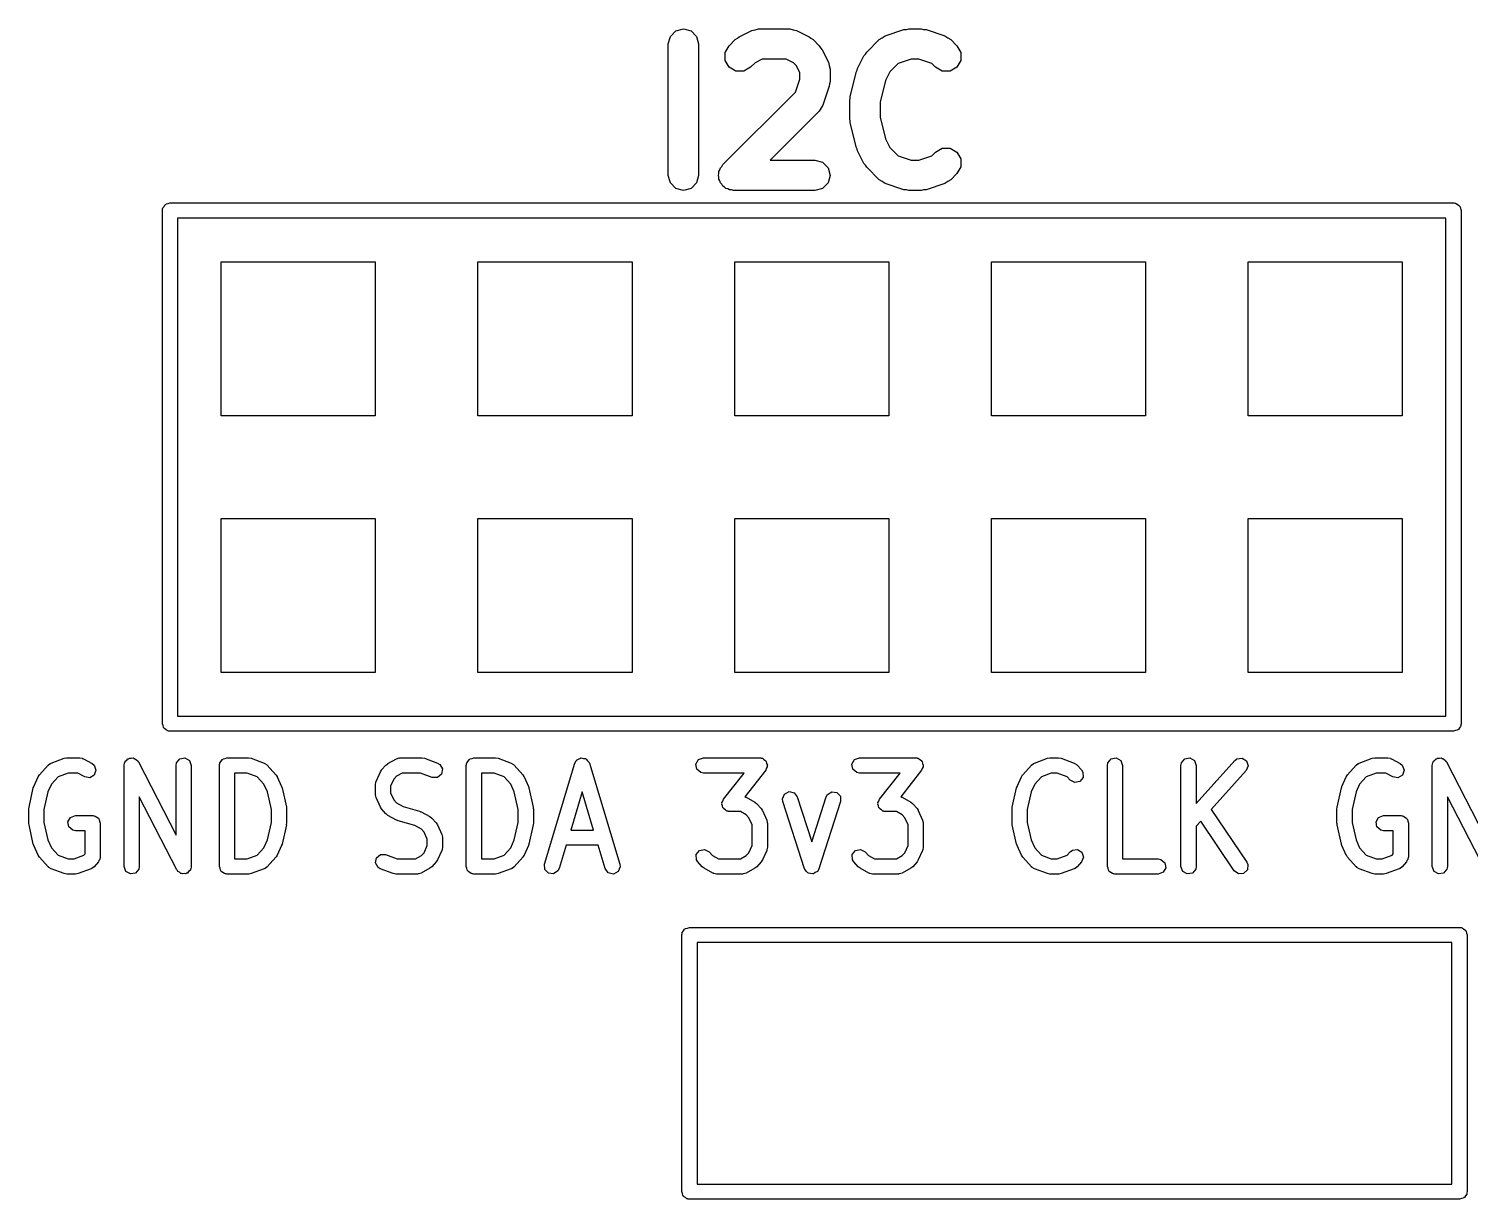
# Model space of a CAD drawing. Extents: x -0.08 to 2.11, y -0.05 to 2.57.
# Drawn here: x 1.152 to 1.713, y 2.112 to 2.568 of the extents above; entities that cross this region are included whole.
import ezdxf

# ---------------------------------------------------------------- set-up
doc = ezdxf.new("R2010")
doc.units = 0
doc.header["$MEASUREMENT"] = 0
doc.layers.add('BLACK', color=7, linetype='CONTINUOUS')

msp = doc.modelspace()

# ---------------------------------------------------------------- linework, layer by layer
at = {"layer": 'BLACK', "linetype": 'CONTINUOUS'}
for p, q in [((1.40162, 2.56545), (1.40378, 2.56762)), ((1.40378, 2.56762), (1.40673, 2.56841)), ((1.40673, 2.56841), (1.40968, 2.56762)), ((1.40968, 2.56762), (1.41184, 2.56545)), ((1.42846, 2.56535), (1.43334, 2.56778)), ((1.43334, 2.56778), (1.43467, 2.56806)), ((1.43467, 2.56806), (1.43598, 2.56841)), ((1.43598, 2.56841), (1.44816, 2.56841)), ((1.44816, 2.56841), (1.44947, 2.56806)), ((1.44947, 2.56806), (1.4508, 2.56778)), ((1.4508, 2.56778), (1.45568, 2.56535)), ((1.48529, 2.56567), (1.4926, 2.5681)), ((1.4926, 2.5681), (1.49355, 2.56816)), ((1.49355, 2.56816), (1.49447, 2.56841)), ((1.49447, 2.56841), (1.49934, 2.56841)), ((1.49934, 2.56841), (1.50026, 2.56816)), ((1.50026, 2.56816), (1.50121, 2.5681)), ((1.50121, 2.5681), (1.50852, 2.56567)), ((1.40082, 2.5625), (1.40162, 2.56545)), ((1.40082, 2.51132), (1.40082, 2.5625)), ((1.41184, 2.56545), (1.41264, 2.5625)), ((1.41264, 2.5625), (1.41264, 2.51132)), ((1.42296, 2.55916), (1.42449, 2.5618)), ((1.42449, 2.5618), (1.42693, 2.56424)), ((1.42693, 2.56424), (1.42775, 2.56472)), ((1.42775, 2.56472), (1.42846, 2.56535)), ((1.45568, 2.56535), (1.45639, 2.56472)), ((1.45639, 2.56472), (1.45721, 2.56424)), ((1.45721, 2.56424), (1.45965, 2.5618)), ((1.45965, 2.5618), (1.46013, 2.56098)), ((1.46013, 2.56098), (1.46076, 2.56027)), ((1.46076, 2.56027), (1.46319, 2.55539)), ((1.47811, 2.55937), (1.48298, 2.56424)), ((1.48298, 2.56424), (1.48416, 2.56492)), ((1.48416, 2.56492), (1.48529, 2.56567)), ((1.50852, 2.56567), (1.50966, 2.56492)), ((1.50966, 2.56492), (1.51083, 2.56424)), ((1.51083, 2.56424), (1.51327, 2.5618)), ((1.51327, 2.5618), (1.5148, 2.55916)), ((1.42296, 2.5561), (1.42296, 2.55916)), ((1.42449, 2.55345), (1.42296, 2.5561)), ((1.4346, 2.55521), (1.43284, 2.55345)), ((1.43737, 2.5566), (1.4346, 2.55521)), ((1.44677, 2.5566), (1.43737, 2.5566)), ((1.44954, 2.55521), (1.44677, 2.5566)), ((1.45062, 2.55413), (1.44954, 2.55521)), ((1.46319, 2.55539), (1.46347, 2.55406)), ((1.47456, 2.55296), (1.477, 2.55783)), ((1.477, 2.55783), (1.47763, 2.55854)), ((1.47763, 2.55854), (1.47811, 2.55937)), ((1.49035, 2.5549), (1.48714, 2.55169)), ((1.49543, 2.5566), (1.49035, 2.5549)), ((1.49839, 2.5566), (1.49543, 2.5566)), ((1.50347, 2.5549), (1.49839, 2.5566)), ((1.50492, 2.55345), (1.50347, 2.5549)), ((1.5148, 2.5561), (1.51327, 2.55345)), ((1.5148, 2.55916), (1.5148, 2.5561)), ((1.42714, 2.55192), (1.42449, 2.55345)), ((1.43019, 2.55192), (1.42714, 2.55192)), ((1.43284, 2.55345), (1.43019, 2.55192)), ((1.45201, 2.55136), (1.45062, 2.55413)), ((1.45201, 2.54884), (1.45201, 2.55136)), ((1.46347, 2.55406), (1.46382, 2.55275)), ((1.46382, 2.55275), (1.46382, 2.54788)), ((1.47168, 2.542), (1.47412, 2.55175)), ((1.47412, 2.55175), (1.47443, 2.55232)), ((1.47443, 2.55232), (1.47456, 2.55296)), ((1.48714, 2.55169), (1.48542, 2.54825)), ((1.50756, 2.55192), (1.50492, 2.55345)), ((1.51062, 2.55192), (1.50756, 2.55192)), ((1.51327, 2.55345), (1.51062, 2.55192)), ((1.42205, 2.5155), (1.45031, 2.54376)), ((1.45031, 2.54376), (1.45201, 2.54884)), ((1.46351, 2.54601), (1.46108, 2.5387)), ((1.46357, 2.54696), (1.46351, 2.54601)), ((1.46382, 2.54788), (1.46357, 2.54696)), ((1.48542, 2.54825), (1.48331, 2.53984)), ((1.46108, 2.5387), (1.46033, 2.53757)), ((1.4715, 2.54057), (1.47169, 2.54127)), ((1.4715, 2.53326), (1.4715, 2.54057)), ((1.47169, 2.54127), (1.47168, 2.542)), ((1.48331, 2.53984), (1.48331, 2.53398)), ((1.45965, 2.53639), (1.44049, 2.51723)), ((1.46033, 2.53757), (1.45965, 2.53639)), ((1.47169, 2.53255), (1.4715, 2.53326)), ((1.47168, 2.53182), (1.47169, 2.53255)), ((1.48331, 2.53398), (1.48542, 2.52557)), ((1.47412, 2.52207), (1.47168, 2.53182)), ((1.47443, 2.5215), (1.47412, 2.52207)), ((1.47456, 2.52087), (1.47443, 2.5215)), ((1.48542, 2.52557), (1.48714, 2.52213)), ((1.48714, 2.52213), (1.49035, 2.51892)), ((1.50492, 2.52037), (1.50756, 2.5219)), ((1.50756, 2.5219), (1.51062, 2.5219)), ((1.51062, 2.5219), (1.51327, 2.52037)), ((1.42166, 2.51482), (1.42205, 2.5155)), ((1.44049, 2.51723), (1.45791, 2.51723)), ((1.45791, 2.51723), (1.46086, 2.51644)), ((1.46086, 2.51644), (1.46303, 2.51427)), ((1.477, 2.51599), (1.47456, 2.52087)), ((1.47763, 2.51528), (1.477, 2.51599)), ((1.49035, 2.51892), (1.49543, 2.51723)), ((1.49543, 2.51723), (1.49839, 2.51723)), ((1.49839, 2.51723), (1.50347, 2.51892)), ((1.50347, 2.51892), (1.50492, 2.52037)), ((1.51327, 2.52037), (1.5148, 2.51772)), ((1.5148, 2.51772), (1.5148, 2.51467)), ((1.40162, 2.50837), (1.40082, 2.51132)), ((1.41264, 2.51132), (1.41184, 2.50837)), ((1.42032, 2.51132), (1.42052, 2.51207)), ((1.42052, 2.51057), (1.42032, 2.51132)), ((1.42052, 2.51285), (1.42091, 2.51352)), ((1.42052, 2.51207), (1.42052, 2.51285)), ((1.42052, 2.50979), (1.42052, 2.51057)), ((1.42091, 2.50912), (1.42052, 2.50979)), ((1.42091, 2.51352), (1.42111, 2.51427)), ((1.42111, 2.51427), (1.42166, 2.51482)), ((1.46303, 2.51427), (1.46382, 2.51132)), ((1.46382, 2.51132), (1.46303, 2.50837)), ((1.47811, 2.51446), (1.47763, 2.51528)), ((1.48298, 2.50958), (1.47811, 2.51446)), ((1.51327, 2.51202), (1.51083, 2.50958)), ((1.5148, 2.51467), (1.51327, 2.51202)), ((1.40378, 2.50621), (1.40162, 2.50837)), ((1.40673, 2.50542), (1.40378, 2.50621)), ((1.40968, 2.50621), (1.40673, 2.50542)), ((1.41184, 2.50837), (1.40968, 2.50621)), ((1.42111, 2.50837), (1.42091, 2.50912)), ((1.42166, 2.50782), (1.42111, 2.50837)), ((1.42205, 2.50715), (1.42166, 2.50782)), ((1.42273, 2.50676), (1.42205, 2.50715)), ((1.42328, 2.50621), (1.42273, 2.50676)), ((1.42403, 2.50601), (1.42328, 2.50621)), ((1.4247, 2.50562), (1.42403, 2.50601)), ((1.42548, 2.50562), (1.4247, 2.50562)), ((1.42623, 2.50542), (1.42548, 2.50562)), ((1.45791, 2.50542), (1.42623, 2.50542)), ((1.46086, 2.50621), (1.45791, 2.50542)), ((1.46303, 2.50837), (1.46086, 2.50621)), ((1.48416, 2.5089), (1.48298, 2.50958)), ((1.48529, 2.50816), (1.48416, 2.5089)), ((1.4926, 2.50572), (1.48529, 2.50816)), ((1.49355, 2.50566), (1.4926, 2.50572)), ((1.49447, 2.50542), (1.49355, 2.50566)), ((1.49934, 2.50542), (1.49447, 2.50542)), ((1.50026, 2.50566), (1.49934, 2.50542)), ((1.50121, 2.50572), (1.50026, 2.50566)), ((1.50852, 2.50816), (1.50121, 2.50572)), ((1.50966, 2.5089), (1.50852, 2.50816)), ((1.51083, 2.50958), (1.50966, 2.5089)), ((1.20385, 2.49826), (1.20392, 2.49865)), ((1.20392, 2.49865), (1.20441, 2.49924)), ((1.20441, 2.49924), (1.20479, 2.4999)), ((1.20479, 2.4999), (1.20505, 2.49999)), ((1.20505, 2.49999), (1.20522, 2.50019)), ((1.20522, 2.50019), (1.20597, 2.50033)), ((1.20597, 2.50033), (1.20669, 2.50059)), ((1.20669, 2.50059), (1.70669, 2.50059)), ((1.70669, 2.50059), (1.70708, 2.50052)), ((1.70708, 2.50052), (1.70721, 2.50055)), ((1.70721, 2.50055), (1.70732, 2.50048)), ((1.70732, 2.50048), (1.7077, 2.50041)), ((1.7077, 2.50041), (1.70829, 2.49992)), ((1.70829, 2.49992), (1.70895, 2.49954)), ((1.70895, 2.49954), (1.70905, 2.49929)), ((1.70905, 2.49929), (1.70925, 2.49911)), ((1.70925, 2.49911), (1.70938, 2.49836)), ((1.20374, 2.49764), (1.20381, 2.49802)), ((1.20374, 2.29764), (1.20374, 2.49764)), ((1.20378, 2.49815), (1.20385, 2.49826)), ((1.20381, 2.49802), (1.20378, 2.49815)), ((1.20965, 2.49469), (1.20965, 2.30059)), ((1.70374, 2.49469), (1.20965, 2.49469)), ((1.70374, 2.30059), (1.70374, 2.49469)), ((1.70938, 2.49836), (1.70965, 2.49764)), ((1.70965, 2.49764), (1.70965, 2.29764)), ((1.22669, 2.41764), (1.22669, 2.47764)), ((1.22669, 2.47764), (1.28669, 2.47764)), ((1.28669, 2.47764), (1.28669, 2.41764)), ((1.32669, 2.41764), (1.32669, 2.47764)), ((1.32669, 2.47764), (1.38669, 2.47764)), ((1.38669, 2.47764), (1.38669, 2.41764)), ((1.42669, 2.41764), (1.42669, 2.47764)), ((1.42669, 2.47764), (1.48669, 2.47764)), ((1.48669, 2.47764), (1.48669, 2.41764)), ((1.52669, 2.41764), (1.52669, 2.47764)), ((1.52669, 2.47764), (1.58669, 2.47764)), ((1.58669, 2.47764), (1.58669, 2.41764)), ((1.62669, 2.41764), (1.62669, 2.47764)), ((1.62669, 2.47764), (1.68669, 2.47764)), ((1.68669, 2.47764), (1.68669, 2.41764)), ((1.28669, 2.41764), (1.22669, 2.41764)), ((1.38669, 2.41764), (1.32669, 2.41764)), ((1.48669, 2.41764), (1.42669, 2.41764)), ((1.58669, 2.41764), (1.52669, 2.41764)), ((1.68669, 2.41764), (1.62669, 2.41764)), ((1.22669, 2.31764), (1.22669, 2.37764)), ((1.22669, 2.37764), (1.28669, 2.37764)), ((1.28669, 2.37764), (1.28669, 2.31764)), ((1.32669, 2.31764), (1.32669, 2.37764)), ((1.32669, 2.37764), (1.38669, 2.37764)), ((1.38669, 2.37764), (1.38669, 2.31764)), ((1.42669, 2.31764), (1.42669, 2.37764)), ((1.42669, 2.37764), (1.48669, 2.37764)), ((1.48669, 2.37764), (1.48669, 2.31764)), ((1.52669, 2.31764), (1.52669, 2.37764)), ((1.52669, 2.37764), (1.58669, 2.37764)), ((1.58669, 2.37764), (1.58669, 2.31764)), ((1.62669, 2.31764), (1.62669, 2.37764)), ((1.62669, 2.37764), (1.68669, 2.37764)), ((1.68669, 2.37764), (1.68669, 2.31764)), ((1.28669, 2.31764), (1.22669, 2.31764)), ((1.38669, 2.31764), (1.32669, 2.31764)), ((1.48669, 2.31764), (1.42669, 2.31764)), ((1.58669, 2.31764), (1.52669, 2.31764)), ((1.68669, 2.31764), (1.62669, 2.31764)), ((1.204, 2.29692), (1.20374, 2.29764)), ((1.20414, 2.29616), (1.204, 2.29692)), ((1.20965, 2.30059), (1.70374, 2.30059)), ((1.70947, 2.29663), (1.70897, 2.29604)), ((1.70954, 2.29701), (1.70947, 2.29663)), ((1.7096, 2.29713), (1.70954, 2.29701)), ((1.70965, 2.29764), (1.70958, 2.29725)), ((1.70958, 2.29725), (1.7096, 2.29713)), ((1.20434, 2.29599), (1.20414, 2.29616)), ((1.20443, 2.29574), (1.20434, 2.29599)), ((1.2051, 2.29536), (1.20443, 2.29574)), ((1.20568, 2.29486), (1.2051, 2.29536)), ((1.20607, 2.2948), (1.20568, 2.29486)), ((1.20618, 2.29473), (1.20607, 2.2948)), ((1.20631, 2.29475), (1.20618, 2.29473)), ((1.20669, 2.29469), (1.20631, 2.29475)), ((1.70669, 2.29469), (1.20669, 2.29469)), ((1.70741, 2.29495), (1.70669, 2.29469)), ((1.70817, 2.29508), (1.70741, 2.29495)), ((1.70834, 2.29528), (1.70817, 2.29508)), ((1.70859, 2.29538), (1.70834, 2.29528)), ((1.70897, 2.29604), (1.70859, 2.29538)), ((1.15585, 2.27775), (1.15922, 2.2815)), ((1.15922, 2.2815), (1.16003, 2.28213)), ((1.16003, 2.28213), (1.16023, 2.28216)), ((1.16023, 2.28216), (1.16039, 2.2823)), ((1.16039, 2.2823), (1.16545, 2.28417)), ((1.16545, 2.28417), (1.16646, 2.28436)), ((1.16646, 2.28436), (1.16647, 2.28435)), ((1.16647, 2.28435), (1.16648, 2.28436)), ((1.16648, 2.28436), (1.17154, 2.28436)), ((1.17154, 2.28436), (1.17255, 2.28418)), ((1.17255, 2.28418), (1.17274, 2.28402)), ((1.17274, 2.28402), (1.17298, 2.28398)), ((1.17298, 2.28398), (1.17635, 2.28211)), ((1.17635, 2.28211), (1.17715, 2.28146)), ((1.17715, 2.28146), (1.17787, 2.27958)), ((1.17787, 2.27958), (1.17721, 2.27767)), ((1.18884, 2.2814), (1.18901, 2.28241)), ((1.18884, 2.24203), (1.18884, 2.2814)), ((1.18901, 2.28241), (1.18923, 2.28267)), ((1.18923, 2.28267), (1.18931, 2.283)), ((1.18931, 2.283), (1.18986, 2.28342)), ((1.18986, 2.28342), (1.19031, 2.28396)), ((1.19031, 2.28396), (1.19065, 2.28402)), ((1.19065, 2.28402), (1.19091, 2.28422)), ((1.19091, 2.28422), (1.19161, 2.28419)), ((1.19161, 2.28419), (1.1923, 2.28431)), ((1.1923, 2.28431), (1.19259, 2.28414)), ((1.19259, 2.28414), (1.19293, 2.28412)), ((1.19293, 2.28412), (1.19345, 2.28365)), ((1.19345, 2.28365), (1.19405, 2.2833)), ((1.19405, 2.2833), (1.19417, 2.28298)), ((1.19417, 2.28298), (1.19441, 2.28275)), ((1.19441, 2.28275), (1.20908, 2.25423)), ((1.20908, 2.2814), (1.20926, 2.28241)), ((1.20908, 2.25423), (1.20908, 2.2814)), ((1.20926, 2.28241), (1.21056, 2.28396)), ((1.21056, 2.28396), (1.21255, 2.28431)), ((1.21255, 2.28431), (1.2143, 2.2833)), ((1.2143, 2.2833), (1.21499, 2.2814)), ((1.21499, 2.2814), (1.21499, 2.24203)), ((1.22596, 2.2814), (1.22602, 2.28179)), ((1.22596, 2.24203), (1.22596, 2.2814)), ((1.226, 2.28192), (1.22607, 2.28203)), ((1.22602, 2.28179), (1.226, 2.28192)), ((1.22607, 2.28203), (1.22613, 2.28241)), ((1.22613, 2.28241), (1.22663, 2.283)), ((1.22663, 2.283), (1.22701, 2.28366)), ((1.22701, 2.28366), (1.22726, 2.28376)), ((1.22726, 2.28376), (1.22743, 2.28396)), ((1.22743, 2.28396), (1.22819, 2.28409)), ((1.22819, 2.28409), (1.22891, 2.28436)), ((1.22891, 2.28436), (1.23735, 2.28436)), ((1.23735, 2.28436), (1.23836, 2.28418)), ((1.23836, 2.28418), (1.23836, 2.28417)), ((1.23836, 2.28417), (1.23837, 2.28417)), ((1.23837, 2.28417), (1.24343, 2.2823)), ((1.24343, 2.2823), (1.24432, 2.28178)), ((1.24432, 2.28178), (1.24442, 2.2816)), ((1.24442, 2.2816), (1.2446, 2.2815)), ((1.2446, 2.2815), (1.24798, 2.27775)), ((1.28865, 2.27886), (1.28911, 2.27955)), ((1.28911, 2.27955), (1.28914, 2.27963)), ((1.28914, 2.27963), (1.29083, 2.2815)), ((1.29083, 2.2815), (1.29156, 2.28207)), ((1.29156, 2.28207), (1.29159, 2.28211)), ((1.29159, 2.28211), (1.29497, 2.28398)), ((1.29497, 2.28398), (1.29594, 2.28432)), ((1.29594, 2.28432), (1.29617, 2.28427)), ((1.29617, 2.28427), (1.2964, 2.28436)), ((1.2964, 2.28436), (1.30484, 2.28436)), ((1.30484, 2.28436), (1.30585, 2.28418)), ((1.30585, 2.28418), (1.30585, 2.28417)), ((1.30585, 2.28417), (1.30586, 2.28417)), ((1.30586, 2.28417), (1.31092, 2.2823)), ((1.31092, 2.2823), (1.31181, 2.28178)), ((1.31181, 2.28178), (1.31281, 2.28002)), ((1.31281, 2.28002), (1.31245, 2.27804)), ((1.32213, 2.2814), (1.3222, 2.28179)), ((1.32213, 2.24203), (1.32213, 2.2814)), ((1.32218, 2.28192), (1.32224, 2.28203)), ((1.3222, 2.28179), (1.32218, 2.28192)), ((1.32224, 2.28203), (1.32231, 2.28241)), ((1.32231, 2.28241), (1.3228, 2.283)), ((1.3228, 2.283), (1.32319, 2.28366)), ((1.32319, 2.28366), (1.32344, 2.28376)), ((1.32344, 2.28376), (1.32361, 2.28396)), ((1.32361, 2.28396), (1.32436, 2.28409)), ((1.32436, 2.28409), (1.32508, 2.28436)), ((1.32508, 2.28436), (1.33352, 2.28436)), ((1.33352, 2.28436), (1.33453, 2.28418)), ((1.33453, 2.28418), (1.33454, 2.28417)), ((1.33454, 2.28417), (1.33455, 2.28417)), ((1.33455, 2.28417), (1.33961, 2.2823)), ((1.33961, 2.2823), (1.34049, 2.28178)), ((1.34049, 2.28178), (1.3406, 2.2816)), ((1.3406, 2.2816), (1.34078, 2.2815)), ((1.34078, 2.2815), (1.34415, 2.27775)), ((1.35263, 2.24288), (1.36444, 2.28225)), ((1.36444, 2.28225), (1.3649, 2.28317)), ((1.3649, 2.28317), (1.36505, 2.28326)), ((1.36505, 2.28326), (1.36512, 2.28343)), ((1.36512, 2.28343), (1.36588, 2.28381)), ((1.36588, 2.28381), (1.36659, 2.28428)), ((1.36659, 2.28428), (1.36676, 2.28426)), ((1.36676, 2.28426), (1.36692, 2.28433)), ((1.36692, 2.28433), (1.36775, 2.28414)), ((1.36775, 2.28414), (1.36859, 2.28404)), ((1.36859, 2.28404), (1.36872, 2.28391)), ((1.36872, 2.28391), (1.36889, 2.28387)), ((1.36889, 2.28387), (1.3694, 2.28319)), ((1.3694, 2.28319), (1.36998, 2.28257)), ((1.36998, 2.28257), (1.36999, 2.28239)), ((1.36999, 2.28239), (1.37009, 2.28225)), ((1.37009, 2.28225), (1.38191, 2.24288)), ((1.4116, 2.28192), (1.41261, 2.28366)), ((1.41195, 2.27993), (1.4116, 2.28192)), ((1.4135, 2.27863), (1.41195, 2.27993)), ((1.41261, 2.28366), (1.41451, 2.28436)), ((1.41451, 2.28436), (1.43645, 2.28436)), ((1.43877, 2.27958), (1.43059, 2.2692)), ((1.43645, 2.28436), (1.43675, 2.2843)), ((1.43675, 2.2843), (1.43687, 2.28432)), ((1.43687, 2.28432), (1.43699, 2.28426)), ((1.43699, 2.28426), (1.43746, 2.28418)), ((1.43746, 2.28418), (1.43801, 2.28371)), ((1.43801, 2.28371), (1.43865, 2.28337)), ((1.43865, 2.28337), (1.43876, 2.28308)), ((1.43876, 2.28308), (1.439, 2.28288)), ((1.43899, 2.28026), (1.43877, 2.27958)), ((1.43935, 2.28089), (1.43899, 2.28026)), ((1.439, 2.28288), (1.43913, 2.28217)), ((1.43913, 2.28217), (1.4394, 2.28149)), ((1.4394, 2.28149), (1.4393, 2.2812)), ((1.4393, 2.2812), (1.43935, 2.28089)), ((1.47235, 2.28192), (1.47336, 2.28366)), ((1.4727, 2.27993), (1.47235, 2.28192)), ((1.47424, 2.27863), (1.4727, 2.27993)), ((1.47336, 2.28366), (1.47525, 2.28436)), ((1.47525, 2.28436), (1.49719, 2.28436)), ((1.49951, 2.27958), (1.49134, 2.2692)), ((1.49719, 2.28436), (1.4975, 2.2843)), ((1.4975, 2.2843), (1.49761, 2.28432)), ((1.49761, 2.28432), (1.49773, 2.28426)), ((1.49773, 2.28426), (1.4982, 2.28418)), ((1.4982, 2.28418), (1.49875, 2.28371)), ((1.49875, 2.28371), (1.49939, 2.28337)), ((1.49939, 2.28337), (1.49951, 2.28308)), ((1.49951, 2.28308), (1.49974, 2.28288)), ((1.49973, 2.28026), (1.49951, 2.27958)), ((1.5001, 2.28089), (1.49973, 2.28026)), ((1.49974, 2.28288), (1.49987, 2.28217)), ((1.49987, 2.28217), (1.50014, 2.28149)), ((1.50014, 2.28149), (1.50004, 2.2812)), ((1.50004, 2.2812), (1.5001, 2.28089)), ((1.53886, 2.27775), (1.54224, 2.2815)), ((1.54224, 2.2815), (1.54305, 2.28213)), ((1.54305, 2.28213), (1.54325, 2.28216)), ((1.54325, 2.28216), (1.54341, 2.2823)), ((1.54341, 2.2823), (1.54847, 2.28417)), ((1.54847, 2.28417), (1.54948, 2.28436)), ((1.54948, 2.28436), (1.54949, 2.28435)), ((1.54949, 2.28435), (1.54949, 2.28436)), ((1.54949, 2.28436), (1.55287, 2.28436)), ((1.55287, 2.28436), (1.55388, 2.28418)), ((1.55388, 2.28418), (1.55389, 2.28417)), ((1.55389, 2.28417), (1.55389, 2.28417)), ((1.55389, 2.28417), (1.55896, 2.2823)), ((1.55896, 2.2823), (1.55984, 2.28178)), ((1.55984, 2.28178), (1.55994, 2.2816)), ((1.55994, 2.2816), (1.56012, 2.2815)), ((1.56012, 2.2815), (1.56181, 2.27963)), ((1.56181, 2.27963), (1.56236, 2.27876)), ((1.57185, 2.2814), (1.57203, 2.28241)), ((1.57185, 2.24203), (1.57185, 2.2814)), ((1.57203, 2.28241), (1.57333, 2.28396)), ((1.57333, 2.28396), (1.57532, 2.28431)), ((1.57532, 2.28431), (1.57707, 2.2833)), ((1.57707, 2.2833), (1.57776, 2.2814)), ((1.57776, 2.2814), (1.57776, 2.24499)), ((1.60053, 2.2814), (1.60071, 2.28241)), ((1.60053, 2.24203), (1.60053, 2.2814)), ((1.60071, 2.28241), (1.60201, 2.28396)), ((1.60201, 2.28396), (1.604, 2.28431)), ((1.604, 2.28431), (1.60575, 2.2833)), ((1.60575, 2.2833), (1.60644, 2.2814)), ((1.60644, 2.2666), (1.62154, 2.28338)), ((1.60644, 2.2814), (1.60644, 2.2666)), ((1.62154, 2.28338), (1.62235, 2.28401)), ((1.62235, 2.28401), (1.62435, 2.28429)), ((1.62435, 2.28429), (1.62606, 2.28322)), ((1.62669, 2.2813), (1.62593, 2.27943)), ((1.62606, 2.28322), (1.62669, 2.2813)), ((1.66541, 2.27775), (1.66878, 2.2815)), ((1.66878, 2.2815), (1.66959, 2.28213)), ((1.66959, 2.28213), (1.6698, 2.28216)), ((1.6698, 2.28216), (1.66995, 2.2823)), ((1.66995, 2.2823), (1.67501, 2.28417)), ((1.67501, 2.28417), (1.67602, 2.28436)), ((1.67602, 2.28436), (1.67603, 2.28435)), ((1.67603, 2.28435), (1.67604, 2.28436)), ((1.67604, 2.28436), (1.6811, 2.28436)), ((1.6811, 2.28436), (1.68211, 2.28418)), ((1.68211, 2.28418), (1.6823, 2.28402)), ((1.6823, 2.28402), (1.68254, 2.28398)), ((1.68254, 2.28398), (1.68591, 2.28211)), ((1.68591, 2.28211), (1.68671, 2.28146)), ((1.68671, 2.28146), (1.68743, 2.27958)), ((1.68743, 2.27958), (1.68677, 2.27767)), ((1.6984, 2.2814), (1.69858, 2.28241)), ((1.6984, 2.24203), (1.6984, 2.2814)), ((1.69858, 2.28241), (1.69879, 2.28267)), ((1.69879, 2.28267), (1.69887, 2.283)), ((1.69887, 2.283), (1.69942, 2.28342)), ((1.69942, 2.28342), (1.69987, 2.28396)), ((1.69987, 2.28396), (1.70021, 2.28402)), ((1.70021, 2.28402), (1.70048, 2.28422)), ((1.70048, 2.28422), (1.70117, 2.28419)), ((1.70117, 2.28419), (1.70186, 2.28431)), ((1.70186, 2.28431), (1.70216, 2.28414)), ((1.70216, 2.28414), (1.70249, 2.28412)), ((1.70249, 2.28412), (1.70301, 2.28365)), ((1.70301, 2.28365), (1.70361, 2.2833)), ((1.70361, 2.2833), (1.70373, 2.28298)), ((1.70373, 2.28298), (1.70398, 2.28275)), ((1.70398, 2.28275), (1.71864, 2.25423)), ((1.15366, 2.27324), (1.15535, 2.27699)), ((1.15535, 2.27699), (1.15582, 2.27768)), ((1.15582, 2.27768), (1.15585, 2.27775)), ((1.16055, 2.27415), (1.15917, 2.27109)), ((1.16313, 2.27701), (1.16055, 2.27415)), ((1.16701, 2.27845), (1.16313, 2.27701)), ((1.17078, 2.27845), (1.16701, 2.27845)), ((1.17348, 2.27695), (1.17078, 2.27845)), ((1.17548, 2.27663), (1.17348, 2.27695)), ((1.17721, 2.27767), (1.17548, 2.27663)), ((1.23186, 2.27845), (1.23186, 2.24499)), ((1.23682, 2.27845), (1.23186, 2.27845)), ((1.2407, 2.27701), (1.23682, 2.27845)), ((1.24328, 2.27415), (1.2407, 2.27701)), ((1.24465, 2.27109), (1.24328, 2.27415)), ((1.24798, 2.27775), (1.24842, 2.27705)), ((1.24842, 2.27705), (1.24847, 2.27699)), ((1.24847, 2.27699), (1.25016, 2.27324)), ((1.2867, 2.2739), (1.28688, 2.27491)), ((1.28688, 2.27491), (1.28695, 2.275)), ((1.28695, 2.275), (1.28696, 2.27511)), ((1.28696, 2.27511), (1.28865, 2.27886)), ((1.29384, 2.27602), (1.2926, 2.27327)), ((1.29489, 2.27719), (1.29384, 2.27602)), ((1.29717, 2.27845), (1.29489, 2.27719)), ((1.30431, 2.27845), (1.29717, 2.27845)), ((1.30887, 2.27676), (1.30431, 2.27845)), ((1.31089, 2.27675), (1.30887, 2.27676)), ((1.31245, 2.27804), (1.31089, 2.27675)), ((1.32804, 2.27845), (1.32804, 2.24499)), ((1.33299, 2.27845), (1.32804, 2.27845)), ((1.33687, 2.27701), (1.33299, 2.27845)), ((1.33945, 2.27415), (1.33687, 2.27701)), ((1.34083, 2.27109), (1.33945, 2.27415)), ((1.34415, 2.27775), (1.34459, 2.27705)), ((1.34459, 2.27705), (1.34465, 2.27699)), ((1.34465, 2.27699), (1.34634, 2.27324)), ((1.41451, 2.27845), (1.4135, 2.27863)), ((1.43036, 2.27845), (1.41451, 2.27845)), ((1.42231, 2.26823), (1.43036, 2.27845)), ((1.47525, 2.27845), (1.47424, 2.27863)), ((1.4911, 2.27845), (1.47525, 2.27845)), ((1.48306, 2.26823), (1.4911, 2.27845)), ((1.53668, 2.27324), (1.53836, 2.27699)), ((1.53836, 2.27699), (1.53883, 2.27768)), ((1.53883, 2.27768), (1.53886, 2.27775)), ((1.54356, 2.27415), (1.54219, 2.27109)), ((1.54614, 2.27701), (1.54356, 2.27415)), ((1.55002, 2.27845), (1.54614, 2.27701)), ((1.55234, 2.27845), (1.55002, 2.27845)), ((1.55622, 2.27701), (1.55234, 2.27845)), ((1.55742, 2.27568), (1.55622, 2.27701)), ((1.55921, 2.27473), (1.55742, 2.27568)), ((1.56118, 2.27515), (1.55921, 2.27473)), ((1.56243, 2.27674), (1.56118, 2.27515)), ((1.56236, 2.27876), (1.56243, 2.27674)), ((1.62593, 2.27943), (1.61229, 2.26427)), ((1.66322, 2.27324), (1.66491, 2.27699)), ((1.66491, 2.27699), (1.66538, 2.27768)), ((1.66538, 2.27768), (1.66541, 2.27775)), ((1.67011, 2.27415), (1.66873, 2.27109)), ((1.67269, 2.27701), (1.67011, 2.27415)), ((1.67657, 2.27845), (1.67269, 2.27701)), ((1.68034, 2.27845), (1.67657, 2.27845)), ((1.68304, 2.27695), (1.68034, 2.27845)), ((1.68504, 2.27663), (1.68304, 2.27695)), ((1.68677, 2.27767), (1.68504, 2.27663)), ((1.15179, 2.26518), (1.15347, 2.27268)), ((1.15347, 2.27268), (1.15365, 2.2731)), ((1.15365, 2.2731), (1.15366, 2.27324)), ((1.15917, 2.27109), (1.15762, 2.2642)), ((1.20941, 2.24068), (1.19474, 2.2692)), ((1.19474, 2.2692), (1.19474, 2.24203)), ((1.2462, 2.2642), (1.24465, 2.27109)), ((1.25016, 2.27324), (1.25028, 2.27279)), ((1.25028, 2.27279), (1.25035, 2.27268)), ((1.25035, 2.27268), (1.25204, 2.26518)), ((1.2867, 2.27015), (1.2867, 2.2739)), ((1.28674, 2.27005), (1.2867, 2.27015)), ((1.28671, 2.26994), (1.28674, 2.27005)), ((1.28696, 2.26894), (1.28671, 2.26994)), ((1.28865, 2.26519), (1.28696, 2.26894)), ((1.2926, 2.27327), (1.2926, 2.27079)), ((1.2926, 2.27079), (1.29384, 2.26804)), ((1.34238, 2.2642), (1.34083, 2.27109)), ((1.34634, 2.27324), (1.34645, 2.27279)), ((1.34645, 2.27279), (1.34653, 2.27268)), ((1.34653, 2.27268), (1.34821, 2.26518)), ((1.36727, 2.27113), (1.3628, 2.25623)), ((1.37173, 2.25623), (1.36727, 2.27113)), ((1.43059, 2.2692), (1.43071, 2.26918)), ((1.43071, 2.26918), (1.43089, 2.26902)), ((1.43089, 2.26902), (1.43113, 2.26899)), ((1.43113, 2.26899), (1.4345, 2.26711)), ((1.44531, 2.26839), (1.44607, 2.27026)), ((1.44545, 2.26738), (1.44531, 2.26839)), ((1.44607, 2.27026), (1.44785, 2.2712)), ((1.44785, 2.2712), (1.44983, 2.27078)), ((1.44983, 2.27078), (1.45107, 2.26918)), ((1.45107, 2.26918), (1.45669, 2.25168)), ((1.45669, 2.25168), (1.46232, 2.26918)), ((1.46232, 2.26918), (1.4628, 2.27009)), ((1.4628, 2.27009), (1.46451, 2.27117)), ((1.46451, 2.27117), (1.46651, 2.27089)), ((1.46651, 2.27089), (1.46786, 2.26939)), ((1.46786, 2.26939), (1.46794, 2.26738)), ((1.49134, 2.2692), (1.49145, 2.26918)), ((1.49145, 2.26918), (1.49163, 2.26902)), ((1.49163, 2.26902), (1.49187, 2.26899)), ((1.49187, 2.26899), (1.49525, 2.26711)), ((1.5348, 2.26518), (1.53649, 2.27268)), ((1.53649, 2.27268), (1.53667, 2.2731)), ((1.53667, 2.2731), (1.53668, 2.27324)), ((1.54219, 2.27109), (1.54064, 2.2642)), ((1.66135, 2.26518), (1.66304, 2.27268)), ((1.66304, 2.27268), (1.66321, 2.2731)), ((1.66321, 2.2731), (1.66322, 2.27324)), ((1.66873, 2.27109), (1.66718, 2.2642)), ((1.71897, 2.24068), (1.7043, 2.2692)), ((1.7043, 2.2692), (1.7043, 2.24203)), ((1.15172, 2.26453), (1.15181, 2.26504)), ((1.15172, 2.25891), (1.15172, 2.26453)), ((1.15181, 2.26504), (1.15179, 2.26518)), ((1.15762, 2.2642), (1.15762, 2.25923)), ((1.2462, 2.25923), (1.2462, 2.2642)), ((1.25204, 2.26518), (1.25206, 2.26466)), ((1.25206, 2.26466), (1.25211, 2.26453)), ((1.25211, 2.26453), (1.25211, 2.25891)), ((1.2887, 2.26513), (1.28865, 2.26519)), ((1.28914, 2.26443), (1.2887, 2.26513)), ((1.29083, 2.26255), (1.28914, 2.26443)), ((1.29384, 2.26804), (1.29489, 2.26687)), ((1.29489, 2.26687), (1.29753, 2.26541)), ((1.29753, 2.26541), (1.30394, 2.26362)), ((1.30394, 2.26362), (1.30445, 2.26338)), ((1.30445, 2.26338), (1.30458, 2.26336)), ((1.30458, 2.26336), (1.30796, 2.26149)), ((1.34238, 2.25923), (1.34238, 2.2642)), ((1.34821, 2.26518), (1.34824, 2.26466)), ((1.34824, 2.26466), (1.34828, 2.26453)), ((1.34828, 2.26453), (1.34828, 2.25891)), ((1.42168, 2.26631), (1.42178, 2.26661)), ((1.42195, 2.26564), (1.42168, 2.26631)), ((1.42173, 2.26692), (1.42209, 2.26754)), ((1.42178, 2.26661), (1.42173, 2.26692)), ((1.42208, 2.26493), (1.42195, 2.26564)), ((1.42232, 2.26473), (1.42208, 2.26493)), ((1.42209, 2.26754), (1.42231, 2.26823)), ((1.42243, 2.26444), (1.42232, 2.26473)), ((1.42307, 2.26409), (1.42243, 2.26444)), ((1.42362, 2.26363), (1.42307, 2.26409)), ((1.42409, 2.26355), (1.42362, 2.26363)), ((1.42421, 2.26348), (1.42409, 2.26355)), ((1.42433, 2.26351), (1.42421, 2.26348)), ((1.42463, 2.26345), (1.42433, 2.26351)), ((1.42893, 2.26345), (1.42463, 2.26345)), ((1.43121, 2.26219), (1.42893, 2.26345)), ((1.4345, 2.26711), (1.43522, 2.26653)), ((1.43522, 2.26653), (1.43527, 2.2665)), ((1.43527, 2.2665), (1.43695, 2.26463)), ((1.43695, 2.26463), (1.43739, 2.26393)), ((1.43739, 2.26393), (1.43745, 2.26387)), ((1.43745, 2.26387), (1.43914, 2.26012)), ((1.45388, 2.24113), (1.44545, 2.26738)), ((1.46794, 2.26738), (1.4595, 2.24113)), ((1.48243, 2.26631), (1.48252, 2.26661)), ((1.48269, 2.26564), (1.48243, 2.26631)), ((1.48247, 2.26692), (1.48283, 2.26754)), ((1.48252, 2.26661), (1.48247, 2.26692)), ((1.48282, 2.26493), (1.48269, 2.26564)), ((1.48306, 2.26473), (1.48282, 2.26493)), ((1.48283, 2.26754), (1.48306, 2.26823)), ((1.48317, 2.26444), (1.48306, 2.26473)), ((1.48381, 2.26409), (1.48317, 2.26444)), ((1.48437, 2.26363), (1.48381, 2.26409)), ((1.48483, 2.26355), (1.48437, 2.26363)), ((1.48495, 2.26348), (1.48483, 2.26355)), ((1.48507, 2.26351), (1.48495, 2.26348)), ((1.48538, 2.26345), (1.48507, 2.26351)), ((1.48967, 2.26345), (1.48538, 2.26345)), ((1.49195, 2.26219), (1.48967, 2.26345)), ((1.49525, 2.26711), (1.49597, 2.26653)), ((1.49597, 2.26653), (1.49601, 2.2665)), ((1.49601, 2.2665), (1.4977, 2.26463)), ((1.4977, 2.26463), (1.49813, 2.26393)), ((1.49813, 2.26393), (1.49819, 2.26387)), ((1.49819, 2.26387), (1.49988, 2.26012)), ((1.53473, 2.26453), (1.53482, 2.26504)), ((1.53473, 2.25891), (1.53473, 2.26453)), ((1.53482, 2.26504), (1.5348, 2.26518)), ((1.54064, 2.2642), (1.54064, 2.25923)), ((1.61229, 2.26427), (1.62618, 2.24368)), ((1.66128, 2.26453), (1.66137, 2.26504)), ((1.66128, 2.25891), (1.66128, 2.26453)), ((1.66137, 2.26504), (1.66135, 2.26518)), ((1.66718, 2.2642), (1.66718, 2.25923)), ((1.15176, 2.25877), (1.15172, 2.25891)), ((1.15179, 2.25826), (1.15176, 2.25877)), ((1.15347, 2.25076), (1.15179, 2.25826)), ((1.15762, 2.25923), (1.15917, 2.25235)), ((1.16695, 2.25942), (1.16796, 2.26117)), ((1.1673, 2.25743), (1.16695, 2.25942)), ((1.16884, 2.25613), (1.1673, 2.25743)), ((1.16796, 2.26117), (1.16985, 2.26186)), ((1.16985, 2.26186), (1.1766, 2.26186)), ((1.1766, 2.26186), (1.17699, 2.26179)), ((1.17699, 2.26179), (1.17712, 2.26181)), ((1.17712, 2.26181), (1.17723, 2.26175)), ((1.17723, 2.26175), (1.17761, 2.26168)), ((1.17761, 2.26168), (1.1782, 2.26119)), ((1.1782, 2.26119), (1.17886, 2.2608)), ((1.17886, 2.2608), (1.17896, 2.26055)), ((1.17896, 2.26055), (1.17916, 2.26038)), ((1.17916, 2.26038), (1.17929, 2.25963)), ((1.17929, 2.25963), (1.17956, 2.25891)), ((1.17956, 2.25891), (1.17956, 2.24578)), ((1.24465, 2.25235), (1.2462, 2.25923)), ((1.25204, 2.25826), (1.25035, 2.25076)), ((1.25211, 2.25891), (1.25202, 2.2584)), ((1.25202, 2.2584), (1.25204, 2.25826)), ((1.29087, 2.26253), (1.29083, 2.26255)), ((1.29159, 2.26195), (1.29087, 2.26253)), ((1.29497, 2.26007), (1.29159, 2.26195)), ((1.2951, 2.26005), (1.29497, 2.26007)), ((1.29561, 2.25981), (1.2951, 2.26005)), ((1.30202, 2.25803), (1.29561, 2.25981)), ((1.30466, 2.25656), (1.30202, 2.25803)), ((1.30796, 2.26149), (1.30868, 2.2609)), ((1.30868, 2.2609), (1.30872, 2.26088)), ((1.30872, 2.26088), (1.31041, 2.25901)), ((1.31041, 2.25901), (1.31085, 2.2583)), ((1.31085, 2.2583), (1.3109, 2.25824)), ((1.3109, 2.25824), (1.31259, 2.25449)), ((1.34083, 2.25235), (1.34238, 2.25923)), ((1.34821, 2.25826), (1.34653, 2.25076)), ((1.34828, 2.25891), (1.34819, 2.2584)), ((1.34819, 2.2584), (1.34821, 2.25826)), ((1.43225, 2.26102), (1.43121, 2.26219)), ((1.43349, 2.25827), (1.43225, 2.26102)), ((1.43349, 2.25017), (1.43349, 2.25827)), ((1.43914, 2.26012), (1.43939, 2.25912)), ((1.43939, 2.25912), (1.43936, 2.25901)), ((1.43936, 2.25901), (1.4394, 2.25891)), ((1.4394, 2.25891), (1.4394, 2.24953)), ((1.493, 2.26102), (1.49195, 2.26219)), ((1.49424, 2.25827), (1.493, 2.26102)), ((1.49424, 2.25017), (1.49424, 2.25827)), ((1.49988, 2.26012), (1.50013, 2.25912)), ((1.50013, 2.25912), (1.5001, 2.25901)), ((1.5001, 2.25901), (1.50014, 2.25891)), ((1.50014, 2.25891), (1.50014, 2.24953)), ((1.53478, 2.25877), (1.53473, 2.25891)), ((1.5348, 2.25826), (1.53478, 2.25877)), ((1.53649, 2.25076), (1.5348, 2.25826)), ((1.54064, 2.25923), (1.54219, 2.25235)), ((1.60822, 2.25975), (1.60644, 2.25777)), ((1.60644, 2.25777), (1.60644, 2.24203)), ((1.62129, 2.24038), (1.60822, 2.25975)), ((1.66132, 2.25877), (1.66128, 2.25891)), ((1.66135, 2.25826), (1.66132, 2.25877)), ((1.66304, 2.25076), (1.66135, 2.25826)), ((1.66718, 2.25923), (1.66873, 2.25235)), ((1.67651, 2.25942), (1.67752, 2.26117)), ((1.67686, 2.25743), (1.67651, 2.25942)), ((1.67841, 2.25613), (1.67686, 2.25743)), ((1.67752, 2.26117), (1.67942, 2.26186)), ((1.67942, 2.26186), (1.68616, 2.26186)), ((1.68616, 2.26186), (1.68655, 2.26179)), ((1.68655, 2.26179), (1.68668, 2.26181)), ((1.68668, 2.26181), (1.68679, 2.26175)), ((1.68679, 2.26175), (1.68717, 2.26168)), ((1.68717, 2.26168), (1.68776, 2.26119)), ((1.68776, 2.26119), (1.68843, 2.2608)), ((1.68843, 2.2608), (1.68852, 2.26055)), ((1.68852, 2.26055), (1.68872, 2.26038)), ((1.68872, 2.26038), (1.68885, 2.25963)), ((1.68885, 2.25963), (1.68912, 2.25891)), ((1.68912, 2.25891), (1.68912, 2.24578)), ((1.15917, 2.25235), (1.16055, 2.24929)), ((1.16985, 2.25595), (1.16884, 2.25613)), ((1.17365, 2.25595), (1.16985, 2.25595)), ((1.17365, 2.24691), (1.17365, 2.25595)), ((1.24328, 2.24929), (1.24465, 2.25235)), ((1.30571, 2.2554), (1.30466, 2.25656)), ((1.30695, 2.25265), (1.30571, 2.2554)), ((1.30695, 2.25017), (1.30695, 2.25265)), ((1.31259, 2.25449), (1.31284, 2.2535)), ((1.31284, 2.2535), (1.31281, 2.25339)), ((1.31281, 2.25339), (1.31285, 2.25328)), ((1.31285, 2.25328), (1.31285, 2.24953)), ((1.33945, 2.24929), (1.34083, 2.25235)), ((1.3628, 2.25623), (1.37173, 2.25623)), ((1.54219, 2.25235), (1.54356, 2.24929)), ((1.66873, 2.25235), (1.67011, 2.24929)), ((1.67942, 2.25595), (1.67841, 2.25613)), ((1.68321, 2.25595), (1.67942, 2.25595)), ((1.68321, 2.24691), (1.68321, 2.25595)), ((1.15355, 2.25064), (1.15347, 2.25076)), ((1.15366, 2.25019), (1.15355, 2.25064)), ((1.15535, 2.24644), (1.15366, 2.25019)), ((1.15541, 2.24638), (1.15535, 2.24644)), ((1.15585, 2.24568), (1.15541, 2.24638)), ((1.16055, 2.24929), (1.16313, 2.24642)), ((1.16313, 2.24642), (1.16701, 2.24499)), ((1.16932, 2.24499), (1.17321, 2.24642)), ((1.17321, 2.24642), (1.17365, 2.24691)), ((1.23682, 2.24499), (1.2407, 2.24642)), ((1.2407, 2.24642), (1.24328, 2.24929)), ((1.24847, 2.24644), (1.24801, 2.24576)), ((1.25016, 2.25019), (1.24847, 2.24644)), ((1.25017, 2.25033), (1.25016, 2.25019)), ((1.25035, 2.25076), (1.25017, 2.25033)), ((1.2871, 2.2454), (1.28866, 2.24669)), ((1.28866, 2.24669), (1.29068, 2.24668)), ((1.29068, 2.24668), (1.29524, 2.24499)), ((1.30238, 2.24499), (1.30466, 2.24625)), ((1.30466, 2.24625), (1.30571, 2.24741)), ((1.30571, 2.24741), (1.30695, 2.25017)), ((1.31259, 2.24832), (1.3109, 2.24457)), ((1.3126, 2.24843), (1.31259, 2.24832)), ((1.31267, 2.24852), (1.3126, 2.24843)), ((1.31285, 2.24953), (1.31267, 2.24852)), ((1.33299, 2.24499), (1.33687, 2.24642)), ((1.33687, 2.24642), (1.33945, 2.24929)), ((1.34465, 2.24644), (1.34418, 2.24576)), ((1.34634, 2.25019), (1.34465, 2.24644)), ((1.34635, 2.25033), (1.34634, 2.25019)), ((1.34653, 2.25076), (1.34635, 2.25033)), ((1.36103, 2.25033), (1.35828, 2.24118)), ((1.37351, 2.25033), (1.36103, 2.25033)), ((1.37625, 2.24118), (1.37351, 2.25033)), ((1.4117, 2.24669), (1.41295, 2.24829)), ((1.41177, 2.24468), (1.4117, 2.24669)), ((1.41295, 2.24829), (1.41492, 2.24871)), ((1.41492, 2.24871), (1.41671, 2.24776)), ((1.41671, 2.24776), (1.41806, 2.24625)), ((1.41806, 2.24625), (1.42034, 2.24499)), ((1.42893, 2.24499), (1.43121, 2.24625)), ((1.43121, 2.24625), (1.43225, 2.24741)), ((1.43225, 2.24741), (1.43349, 2.25017)), ((1.43914, 2.24832), (1.43745, 2.24457)), ((1.43915, 2.24843), (1.43914, 2.24832)), ((1.43922, 2.24852), (1.43915, 2.24843)), ((1.4394, 2.24953), (1.43922, 2.24852)), ((1.47245, 2.24669), (1.47369, 2.24829)), ((1.47252, 2.24468), (1.47245, 2.24669)), ((1.47369, 2.24829), (1.47566, 2.24871)), ((1.47566, 2.24871), (1.47745, 2.24776)), ((1.47745, 2.24776), (1.47881, 2.24625)), ((1.47881, 2.24625), (1.48108, 2.24499)), ((1.48967, 2.24499), (1.49195, 2.24625)), ((1.49195, 2.24625), (1.493, 2.24741)), ((1.493, 2.24741), (1.49424, 2.25017)), ((1.49988, 2.24832), (1.49819, 2.24457)), ((1.49989, 2.24843), (1.49988, 2.24832)), ((1.49996, 2.24852), (1.49989, 2.24843)), ((1.50014, 2.24953), (1.49996, 2.24852)), ((1.53656, 2.25064), (1.53649, 2.25076)), ((1.53668, 2.25019), (1.53656, 2.25064)), ((1.53836, 2.24644), (1.53668, 2.25019)), ((1.53842, 2.24638), (1.53836, 2.24644)), ((1.53886, 2.24568), (1.53842, 2.24638)), ((1.54356, 2.24929), (1.54614, 2.24642)), ((1.54614, 2.24642), (1.55002, 2.24499)), ((1.55234, 2.24499), (1.55622, 2.24642)), ((1.55622, 2.24642), (1.55742, 2.24776)), ((1.55742, 2.24776), (1.55823, 2.24839)), ((1.55823, 2.24839), (1.56023, 2.24867)), ((1.56023, 2.24867), (1.56194, 2.2476)), ((1.56194, 2.2476), (1.56257, 2.24568)), ((1.66311, 2.25064), (1.66304, 2.25076)), ((1.66322, 2.25019), (1.66311, 2.25064)), ((1.66491, 2.24644), (1.66322, 2.25019)), ((1.66497, 2.24638), (1.66491, 2.24644)), ((1.66541, 2.24568), (1.66497, 2.24638)), ((1.67011, 2.24929), (1.67269, 2.24642)), ((1.67269, 2.24642), (1.67657, 2.24499)), ((1.67889, 2.24499), (1.68277, 2.24642)), ((1.68277, 2.24642), (1.68321, 2.24691)), ((1.15922, 2.24193), (1.15585, 2.24568)), ((1.1594, 2.24183), (1.15922, 2.24193)), ((1.15951, 2.24166), (1.1594, 2.24183)), ((1.16039, 2.24114), (1.15951, 2.24166)), ((1.16545, 2.23926), (1.16039, 2.24114)), ((1.16701, 2.24499), (1.16932, 2.24499)), ((1.17594, 2.24114), (1.17088, 2.23926)), ((1.1761, 2.24127), (1.17594, 2.24114)), ((1.1763, 2.2413), (1.1761, 2.24127)), ((1.17711, 2.24193), (1.1763, 2.2413)), ((1.1788, 2.24381), (1.17711, 2.24193)), ((1.17901, 2.24434), (1.1788, 2.24381)), ((1.17938, 2.24477), (1.17901, 2.24434)), ((1.17952, 2.24561), (1.17938, 2.24477)), ((1.17955, 2.24568), (1.17952, 2.24561)), ((1.17956, 2.24578), (1.17954, 2.24571)), ((1.17954, 2.24571), (1.17955, 2.24568)), ((1.18953, 2.24013), (1.18884, 2.24203)), ((1.19456, 2.24102), (1.19326, 2.23948)), ((1.19474, 2.24203), (1.19456, 2.24102)), ((1.20966, 2.24045), (1.20941, 2.24068)), ((1.20977, 2.24013), (1.20966, 2.24045)), ((1.21452, 2.24043), (1.21396, 2.24001)), ((1.21459, 2.24076), (1.21452, 2.24043)), ((1.21481, 2.24102), (1.21459, 2.24076)), ((1.21499, 2.24203), (1.21481, 2.24102)), ((1.22622, 2.24131), (1.22596, 2.24203)), ((1.22635, 2.24056), (1.22622, 2.24131)), ((1.22656, 2.24038), (1.22635, 2.24056)), ((1.22665, 2.24013), (1.22656, 2.24038)), ((1.23186, 2.24499), (1.23682, 2.24499)), ((1.24343, 2.24114), (1.23837, 2.23926)), ((1.24359, 2.24127), (1.24343, 2.24114)), ((1.24379, 2.2413), (1.24359, 2.24127)), ((1.2446, 2.24193), (1.24379, 2.2413)), ((1.24798, 2.24568), (1.2446, 2.24193)), ((1.24801, 2.24576), (1.24798, 2.24568)), ((1.28674, 2.24341), (1.2871, 2.2454)), ((1.28774, 2.24166), (1.28674, 2.24341)), ((1.28863, 2.24114), (1.28774, 2.24166)), ((1.29369, 2.23926), (1.28863, 2.24114)), ((1.29524, 2.24499), (1.30238, 2.24499)), ((1.30796, 2.24133), (1.30458, 2.23945)), ((1.30799, 2.24136), (1.30796, 2.24133)), ((1.30872, 2.24193), (1.30799, 2.24136)), ((1.31041, 2.24381), (1.30872, 2.24193)), ((1.31044, 2.24388), (1.31041, 2.24381)), ((1.3109, 2.24457), (1.31044, 2.24388)), ((1.32239, 2.24131), (1.32213, 2.24203)), ((1.32253, 2.24056), (1.32239, 2.24131)), ((1.32273, 2.24038), (1.32253, 2.24056)), ((1.32282, 2.24013), (1.32273, 2.24038)), ((1.32804, 2.24499), (1.33299, 2.24499)), ((1.33961, 2.24114), (1.33455, 2.23926)), ((1.33977, 2.24127), (1.33961, 2.24114)), ((1.33997, 2.2413), (1.33977, 2.24127)), ((1.34078, 2.24193), (1.33997, 2.2413)), ((1.34415, 2.24568), (1.34078, 2.24193)), ((1.34418, 2.24576), (1.34415, 2.24568)), ((1.35274, 2.24086), (1.35263, 2.24288)), ((1.35413, 2.23939), (1.35274, 2.24086)), ((1.35782, 2.24027), (1.35613, 2.23916)), ((1.35828, 2.24118), (1.35782, 2.24027)), ((1.37746, 2.23956), (1.37625, 2.24118)), ((1.38203, 2.24186), (1.38123, 2.24001)), ((1.38191, 2.24288), (1.38203, 2.24186)), ((1.41232, 2.24381), (1.41177, 2.24468)), ((1.414, 2.24193), (1.41232, 2.24381)), ((1.41404, 2.24191), (1.414, 2.24193)), ((1.41476, 2.24133), (1.41404, 2.24191)), ((1.41814, 2.23945), (1.41476, 2.24133)), ((1.42034, 2.24499), (1.42893, 2.24499)), ((1.4345, 2.24133), (1.43113, 2.23945)), ((1.43454, 2.24136), (1.4345, 2.24133)), ((1.43527, 2.24193), (1.43454, 2.24136)), ((1.43695, 2.24381), (1.43527, 2.24193)), ((1.43698, 2.24388), (1.43695, 2.24381)), ((1.43745, 2.24457), (1.43698, 2.24388)), ((1.45395, 2.24104), (1.45388, 2.24113)), ((1.45396, 2.24092), (1.45395, 2.24104)), ((1.45457, 2.24025), (1.45396, 2.24092)), ((1.45512, 2.23953), (1.45457, 2.24025)), ((1.4595, 2.24113), (1.45903, 2.24022)), ((1.47306, 2.24381), (1.47252, 2.24468)), ((1.47475, 2.24193), (1.47306, 2.24381)), ((1.47479, 2.24191), (1.47475, 2.24193)), ((1.47551, 2.24133), (1.47479, 2.24191)), ((1.47888, 2.23945), (1.47551, 2.24133)), ((1.48108, 2.24499), (1.48967, 2.24499)), ((1.49525, 2.24133), (1.49187, 2.23945)), ((1.49528, 2.24136), (1.49525, 2.24133)), ((1.49601, 2.24193), (1.49528, 2.24136)), ((1.4977, 2.24381), (1.49601, 2.24193)), ((1.49773, 2.24388), (1.4977, 2.24381)), ((1.49819, 2.24457), (1.49773, 2.24388)), ((1.54224, 2.24193), (1.53886, 2.24568)), ((1.54242, 2.24183), (1.54224, 2.24193)), ((1.54252, 2.24166), (1.54242, 2.24183)), ((1.54341, 2.24114), (1.54252, 2.24166)), ((1.54847, 2.23926), (1.54341, 2.24114)), ((1.55002, 2.24499), (1.55234, 2.24499)), ((1.55896, 2.24114), (1.55389, 2.23926)), ((1.55911, 2.24127), (1.55896, 2.24114)), ((1.55932, 2.2413), (1.55911, 2.24127)), ((1.56012, 2.24193), (1.55932, 2.2413)), ((1.56181, 2.24381), (1.56012, 2.24193)), ((1.56257, 2.24568), (1.56181, 2.24381)), ((1.57211, 2.24131), (1.57185, 2.24203)), ((1.57225, 2.24056), (1.57211, 2.24131)), ((1.57245, 2.24038), (1.57225, 2.24056)), ((1.57254, 2.24013), (1.57245, 2.24038)), ((1.57776, 2.24499), (1.59168, 2.24499)), ((1.59168, 2.24499), (1.59269, 2.24481)), ((1.59269, 2.24481), (1.59423, 2.24351)), ((1.59458, 2.24152), (1.59357, 2.23977)), ((1.59423, 2.24351), (1.59458, 2.24152)), ((1.60123, 2.24013), (1.60053, 2.24203)), ((1.60626, 2.24102), (1.60496, 2.23948)), ((1.60644, 2.24203), (1.60626, 2.24102)), ((1.62292, 2.23919), (1.62129, 2.24038)), ((1.62639, 2.24074), (1.62494, 2.23934)), ((1.62618, 2.24368), (1.6266, 2.24275)), ((1.6266, 2.24275), (1.62639, 2.24074)), ((1.66878, 2.24193), (1.66541, 2.24568)), ((1.66897, 2.24183), (1.66878, 2.24193)), ((1.66907, 2.24166), (1.66897, 2.24183)), ((1.66995, 2.24114), (1.66907, 2.24166)), ((1.67501, 2.23926), (1.66995, 2.24114)), ((1.67657, 2.24499), (1.67889, 2.24499)), ((1.6855, 2.24114), (1.68044, 2.23926)), ((1.68566, 2.24127), (1.6855, 2.24114)), ((1.68586, 2.2413), (1.68566, 2.24127)), ((1.68667, 2.24193), (1.68586, 2.2413)), ((1.68836, 2.24381), (1.68667, 2.24193)), ((1.68857, 2.24434), (1.68836, 2.24381)), ((1.68894, 2.24477), (1.68857, 2.24434)), ((1.68909, 2.24561), (1.68894, 2.24477)), ((1.68912, 2.24568), (1.68909, 2.24561)), ((1.68912, 2.24578), (1.6891, 2.24571)), ((1.6891, 2.24571), (1.68912, 2.24568)), ((1.69909, 2.24013), (1.6984, 2.24203)), ((1.70412, 2.24102), (1.70283, 2.23948)), ((1.7043, 2.24203), (1.70412, 2.24102)), ((1.16546, 2.23926), (1.16545, 2.23926)), ((1.16547, 2.23926), (1.16546, 2.23926)), ((1.16648, 2.23908), (1.16547, 2.23926)), ((1.16985, 2.23908), (1.16648, 2.23908)), ((1.16986, 2.23908), (1.16985, 2.23908)), ((1.16987, 2.23908), (1.16986, 2.23908)), ((1.17088, 2.23926), (1.16987, 2.23908)), ((1.19128, 2.23912), (1.18953, 2.24013)), ((1.19326, 2.23948), (1.19128, 2.23912)), ((1.21038, 2.23978), (1.20977, 2.24013)), ((1.21089, 2.23931), (1.21038, 2.23978)), ((1.21123, 2.23929), (1.21089, 2.23931)), ((1.21152, 2.23912), (1.21123, 2.23929)), ((1.21221, 2.23925), (1.21152, 2.23912)), ((1.21291, 2.23921), (1.21221, 2.23925)), ((1.21318, 2.23942), (1.21291, 2.23921)), ((1.21351, 2.23948), (1.21318, 2.23942)), ((1.21396, 2.24001), (1.21351, 2.23948)), ((1.22731, 2.23975), (1.22665, 2.24013)), ((1.2279, 2.23926), (1.22731, 2.23975)), ((1.22828, 2.23919), (1.2279, 2.23926)), ((1.2284, 2.23912), (1.22828, 2.23919)), ((1.22853, 2.23915), (1.2284, 2.23912)), ((1.22891, 2.23908), (1.22853, 2.23915)), ((1.23735, 2.23908), (1.22891, 2.23908)), ((1.23736, 2.23908), (1.23735, 2.23908)), ((1.23735, 2.23908), (1.23735, 2.23908)), ((1.23837, 2.23926), (1.23736, 2.23908)), ((1.2937, 2.23926), (1.29369, 2.23926)), ((1.29471, 2.23908), (1.2937, 2.23926)), ((1.2937, 2.23926), (1.2937, 2.23926)), ((1.30315, 2.23908), (1.29471, 2.23908)), ((1.30338, 2.23916), (1.30315, 2.23908)), ((1.30361, 2.23912), (1.30338, 2.23916)), ((1.30458, 2.23945), (1.30361, 2.23912)), ((1.32349, 2.23975), (1.32282, 2.24013)), ((1.32407, 2.23926), (1.32349, 2.23975)), ((1.32446, 2.23919), (1.32407, 2.23926)), ((1.32457, 2.23912), (1.32446, 2.23919)), ((1.3247, 2.23915), (1.32457, 2.23912)), ((1.32508, 2.23908), (1.3247, 2.23915)), ((1.33352, 2.23908), (1.32508, 2.23908)), ((1.33353, 2.23908), (1.33352, 2.23908)), ((1.33354, 2.23908), (1.33353, 2.23908)), ((1.33455, 2.23926), (1.33354, 2.23908)), ((1.35613, 2.23916), (1.35413, 2.23939)), ((1.37942, 2.2391), (1.37746, 2.23956)), ((1.38123, 2.24001), (1.37942, 2.2391)), ((1.41838, 2.23941), (1.41814, 2.23945)), ((1.41856, 2.23926), (1.41838, 2.23941)), ((1.41957, 2.23908), (1.41856, 2.23926)), ((1.4297, 2.23908), (1.41957, 2.23908)), ((1.42992, 2.23916), (1.4297, 2.23908)), ((1.43016, 2.23912), (1.42992, 2.23916)), ((1.43113, 2.23945), (1.43016, 2.23912)), ((1.45524, 2.23951), (1.45512, 2.23953)), ((1.45531, 2.23942), (1.45524, 2.23951)), ((1.45621, 2.2393), (1.45531, 2.23942)), ((1.45709, 2.23911), (1.45621, 2.2393)), ((1.4572, 2.23916), (1.45709, 2.23911)), ((1.45732, 2.23915), (1.4572, 2.23916)), ((1.45808, 2.23963), (1.45732, 2.23915)), ((1.45888, 2.24005), (1.45808, 2.23963)), ((1.45893, 2.24016), (1.45888, 2.24005)), ((1.45903, 2.24022), (1.45893, 2.24016)), ((1.47912, 2.23941), (1.47888, 2.23945)), ((1.47931, 2.23926), (1.47912, 2.23941)), ((1.48031, 2.23908), (1.47931, 2.23926)), ((1.49044, 2.23908), (1.48031, 2.23908)), ((1.49067, 2.23916), (1.49044, 2.23908)), ((1.4909, 2.23912), (1.49067, 2.23916)), ((1.49187, 2.23945), (1.4909, 2.23912)), ((1.54848, 2.23926), (1.54847, 2.23926)), ((1.54949, 2.23908), (1.54848, 2.23926)), ((1.54848, 2.23926), (1.54848, 2.23926)), ((1.55287, 2.23908), (1.54949, 2.23908)), ((1.55288, 2.23908), (1.55287, 2.23908)), ((1.55289, 2.23908), (1.55288, 2.23908)), ((1.55389, 2.23926), (1.55289, 2.23908)), ((1.57321, 2.23975), (1.57254, 2.24013)), ((1.57379, 2.23926), (1.57321, 2.23975)), ((1.57418, 2.23919), (1.57379, 2.23926)), ((1.57429, 2.23912), (1.57418, 2.23919)), ((1.57442, 2.23915), (1.57429, 2.23912)), ((1.5748, 2.23908), (1.57442, 2.23915)), ((1.59168, 2.23908), (1.5748, 2.23908)), ((1.59357, 2.23977), (1.59168, 2.23908)), ((1.60297, 2.23912), (1.60123, 2.24013)), ((1.60496, 2.23948), (1.60297, 2.23912)), ((1.62494, 2.23934), (1.62292, 2.23919)), ((1.67502, 2.23926), (1.67501, 2.23926)), ((1.67503, 2.23926), (1.67502, 2.23926)), ((1.67604, 2.23908), (1.67503, 2.23926)), ((1.67942, 2.23908), (1.67604, 2.23908)), ((1.67943, 2.23908), (1.67942, 2.23908)), ((1.67942, 2.23908), (1.67942, 2.23908)), ((1.68044, 2.23926), (1.67943, 2.23908)), ((1.70084, 2.23912), (1.69909, 2.24013)), ((1.70283, 2.23948), (1.70084, 2.23912)), ((1.40741, 2.21771), (1.40758, 2.21791)), ((1.40758, 2.21791), (1.40833, 2.21804)), ((1.40833, 2.21804), (1.40906, 2.21831)), ((1.40906, 2.21831), (1.70906, 2.21831)), ((1.70906, 2.21831), (1.70944, 2.21824)), ((1.70944, 2.21824), (1.70957, 2.21826)), ((1.70957, 2.21826), (1.70968, 2.2182)), ((1.70968, 2.2182), (1.71007, 2.21813)), ((1.71007, 2.21813), (1.71065, 2.21764)), ((1.4061, 2.21535), (1.40617, 2.21574)), ((1.4061, 2.11535), (1.4061, 2.21535)), ((1.40615, 2.21587), (1.40621, 2.21598)), ((1.40617, 2.21574), (1.40615, 2.21587)), ((1.40621, 2.21598), (1.40628, 2.21636)), ((1.40628, 2.21636), (1.40677, 2.21695)), ((1.40677, 2.21695), (1.40716, 2.21762)), ((1.40716, 2.21762), (1.40741, 2.21771)), ((1.41201, 2.2124), (1.41201, 2.11831)), ((1.7061, 2.2124), (1.41201, 2.2124)), ((1.7061, 2.11831), (1.7061, 2.2124)), ((1.71065, 2.21764), (1.71132, 2.21725)), ((1.71132, 2.21725), (1.71141, 2.217)), ((1.71141, 2.217), (1.71161, 2.21683)), ((1.71161, 2.21683), (1.71175, 2.21608)), ((1.71175, 2.21608), (1.71201, 2.21535)), ((1.71201, 2.21535), (1.71201, 2.11535)), ((1.41201, 2.11831), (1.7061, 2.11831)), ((1.40636, 2.11463), (1.4061, 2.11535)), ((1.4065, 2.11388), (1.40636, 2.11463)), ((1.4067, 2.11371), (1.4065, 2.11388)), ((1.40679, 2.11346), (1.4067, 2.11371)), ((1.40746, 2.11307), (1.40679, 2.11346)), ((1.40805, 2.11258), (1.40746, 2.11307)), ((1.40843, 2.11251), (1.40805, 2.11258)), ((1.40854, 2.11245), (1.40843, 2.11251)), ((1.40867, 2.11247), (1.40854, 2.11245)), ((1.40906, 2.1124), (1.40867, 2.11247)), ((1.70906, 2.1124), (1.40906, 2.1124)), ((1.70978, 2.11266), (1.70906, 2.1124)), ((1.71053, 2.1128), (1.70978, 2.11266)), ((1.7107, 2.113), (1.71053, 2.1128)), ((1.71095, 2.11309), (1.7107, 2.113)), ((1.71134, 2.11376), (1.71095, 2.11309)), ((1.71183, 2.11434), (1.71134, 2.11376)), ((1.7119, 2.11473), (1.71183, 2.11434)), ((1.71196, 2.11484), (1.7119, 2.11473)), ((1.71201, 2.11535), (1.71194, 2.11497)), ((1.71194, 2.11497), (1.71196, 2.11484))]:
    msp.add_line(p, q, dxfattribs=at)

doc.saveas('drawing.dxf')
